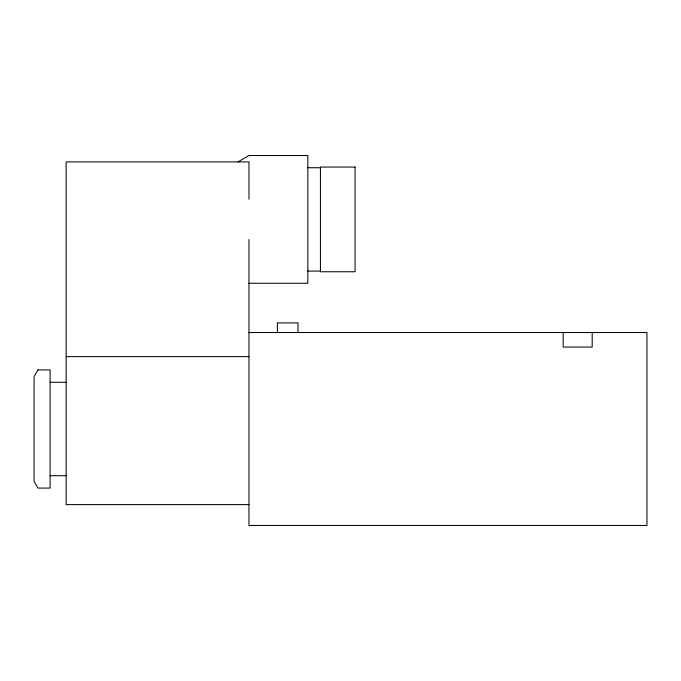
<?xml version="1.0" encoding="UTF-8"?>
<svg xmlns="http://www.w3.org/2000/svg" width="681" height="681" viewBox="0 0 681 681"><rect width="100%" height="100%" fill="white"/><g stroke="black" fill="none" stroke-linecap="round" stroke-linejoin="round"><path stroke-width="1.02" d="M237.95 161.899L248.974 155.532L307.846 155.532L307.846 283.279L248.974 283.279M307.846 167.73L320.436 167.73M307.846 271.072L320.436 271.072M248.974 332.532L646.95 332.532L646.95 525.468L248.974 525.468L248.974 239.584M66.151 356.606L248.974 356.606M50.105 382.279L66.151 382.279M50.105 475.721L66.151 475.721M248.974 504.604L66.151 504.604L66.151 161.899L248.974 161.899L248.974 199.227M592.198 332.532L592.198 347.038L563.178 347.038L563.178 332.532M298.006 332.532L298.006 322.913L277.388 322.913L277.388 332.532M37.94 369.911L34.05 376.644L34.05 481.356L37.94 488.081L50.105 488.081L50.105 369.911L37.94 369.911M355.065 167.049L320.436 167.049L320.436 271.762L355.065 271.762L355.065 167.049"/></g></svg>
